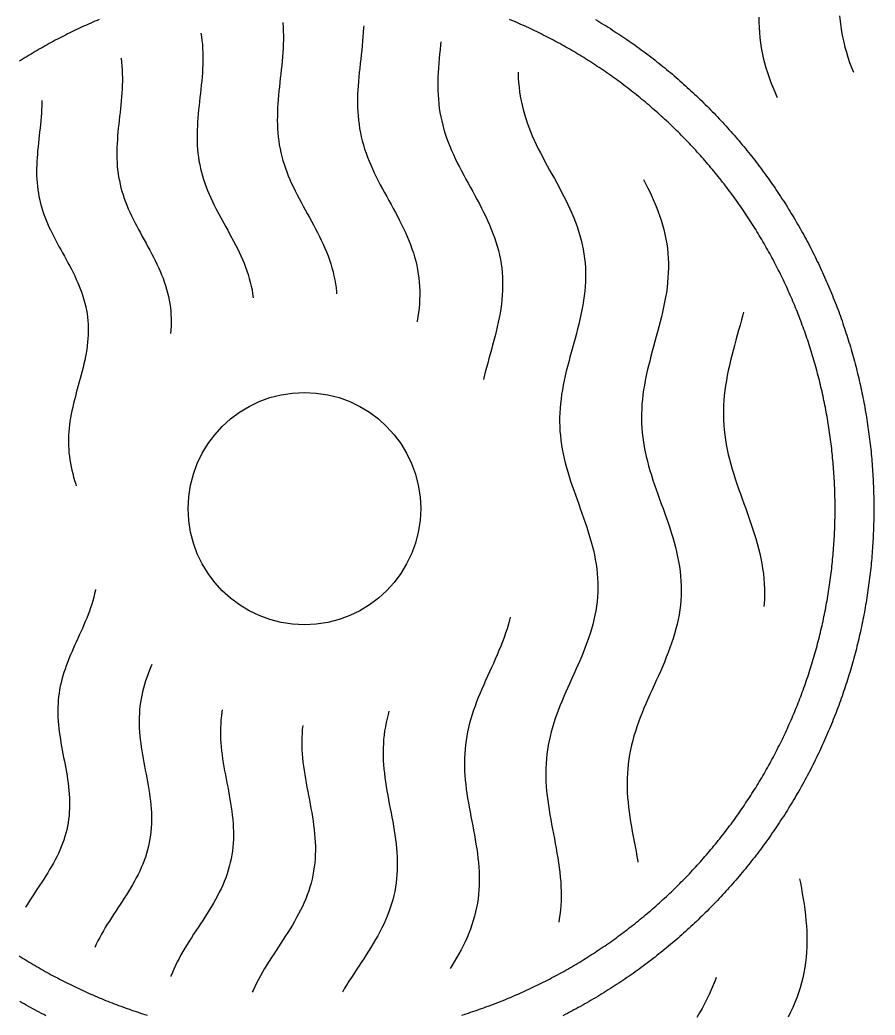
# Model space of a CAD drawing. Header units: millimetres. Extents: x -17.8 to 17.8, y -17.8 to 17.8.
# Drawn here: x 6.001 to 9.311, y -1.961 to 1.893 of the extents above; entities that cross this region are included whole.
import ezdxf

# ---------------------------------------------------------------- set-up
doc = ezdxf.new("R2010")
doc.units = ezdxf.units.MM
for name, color, linetype in [('ALTIN', 2, 'Continuous'), ('DOKU', 8, 'Continuous'), ('KESIM', 1, 'Continuous')]:
    doc.layers.add(name, color=color, linetype=linetype)

msp = doc.modelspace()

# ---------------------------------------------------------------- linework, layer by layer
at = {"layer": 'ALTIN'}
for points in [[(6.3079, 1.8941), (6.2997, 1.8906), (6.2914, 1.8871), (6.2832, 1.8835), (6.275, 1.8799), (6.2668, 1.8763), (6.2586, 1.8726), (6.2505, 1.869), (6.2423, 1.8652), (6.2342, 1.8614), (6.2261, 1.8576), (6.218, 1.8538), (6.2099, 1.8499), (6.2018, 1.846), (6.1938, 1.8421), (6.1858, 1.8381), (6.1778, 1.8341), (6.1698, 1.83), (6.1618, 1.8259), (6.1538, 1.8218), (6.1459, 1.8177), (6.138, 1.8135), (6.1301, 1.8092), (6.1222, 1.805), (6.1143, 1.8007), (6.1065, 1.7964), (6.0986, 1.792), (6.0908, 1.7876), (6.083, 1.7832), (6.0753, 1.7787), (6.0675, 1.7742), (6.0598, 1.7697), (6.0521, 1.7651), (6.0444, 1.7605), (6.0367, 1.7559), (6.0291, 1.7512), (6.0214, 1.7465), (6.0138, 1.7418), (6.0062, 1.737), (5.9987, 1.7322)], [(7.7113, -1.9615), (7.7198, -1.9588), (7.7284, -1.9561), (7.7369, -1.9534), (7.7454, -1.9506), (7.7539, -1.9477), (7.7624, -1.9449), (7.7709, -1.942), (7.7793, -1.939), (7.7878, -1.9361), (7.7962, -1.9331), (7.8047, -1.93), (7.8131, -1.9269), (7.8215, -1.9238), (7.8299, -1.9207), (7.8382, -1.9175), (7.8466, -1.9142), (7.8549, -1.911), (7.8633, -1.9077), (7.8716, -1.9043), (7.8799, -1.9009), (7.8882, -1.8975), (7.8965, -1.8941), (7.9047, -1.8906), (7.913, -1.8871), (7.9212, -1.8835), (7.9294, -1.8799), (7.9376, -1.8763), (7.9458, -1.8726), (7.9539, -1.869), (7.9621, -1.8652), (7.9702, -1.8614), (7.9783, -1.8576), (7.9864, -1.8538), (7.9945, -1.8499), (8.0026, -1.846), (8.0106, -1.8421), (8.0186, -1.8381), (8.0266, -1.8341), (8.0346, -1.83), (8.0426, -1.8259), (8.0506, -1.8218), (8.0585, -1.8177), (8.0664, -1.8135), (8.0743, -1.8092), (8.0822, -1.805), (8.0901, -1.8007), (8.0979, -1.7964), (8.1058, -1.792), (8.1136, -1.7876), (8.1214, -1.7832), (8.1291, -1.7787), (8.1369, -1.7742), (8.1446, -1.7697), (8.1523, -1.7651), (8.16, -1.7605), (8.1677, -1.7559), (8.1753, -1.7512), (8.183, -1.7465), (8.1906, -1.7418), (8.1982, -1.737), (8.2057, -1.7322), (8.2133, -1.7274), (8.2208, -1.7225), (8.2283, -1.7176), (8.2358, -1.7127), (8.2433, -1.7077), (8.2507, -1.7027), (8.2581, -1.6977), (8.2655, -1.6927), (8.2729, -1.6876), (8.2803, -1.6824), (8.2876, -1.6773), (8.2949, -1.6721), (8.3022, -1.6669), (8.3094, -1.6616), (8.3167, -1.6563), (8.3239, -1.651), (8.3311, -1.6457), (8.3383, -1.6403), (8.3454, -1.6349), (8.3525, -1.6295), (8.3596, -1.624), (8.3667, -1.6185), (8.3737, -1.6129), (8.3808, -1.6074), (8.3878, -1.6018), (8.3947, -1.5962), (8.4017, -1.5905), (8.4086, -1.5848), (8.4155, -1.5791), (8.4224, -1.5734), (8.4293, -1.5676), (8.4361, -1.5618), (8.4429, -1.5559), (8.4497, -1.5501), (8.4564, -1.5442), (8.4631, -1.5383), (8.4698, -1.5323), (8.4765, -1.5263), (8.4832, -1.5203), (8.4898, -1.5143), (8.4964, -1.5082), (8.5029, -1.5021), (8.5095, -1.496), (8.516, -1.4898), (8.5225, -1.4836), (8.5289, -1.4774), (8.5354, -1.4712), (8.5418, -1.4649), (8.5482, -1.4586), (8.5545, -1.4523), (8.5608, -1.446), (8.5671, -1.4396), (8.5734, -1.4332), (8.5796, -1.4267), (8.5858, -1.4203), (8.592, -1.4138), (8.5982, -1.4073), (8.6043, -1.4007), (8.6104, -1.3942), (8.6165, -1.3876), (8.6225, -1.381), (8.6285, -1.3743), (8.6345, -1.3676), (8.6405, -1.3609), (8.6464, -1.3542), (8.6523, -1.3475), (8.6581, -1.3407), (8.664, -1.3339), (8.6698, -1.3271), (8.6756, -1.3202), (8.6813, -1.3133), (8.687, -1.3064), (8.6927, -1.2995), (8.6984, -1.2925), (8.704, -1.2856), (8.7096, -1.2786), (8.7151, -1.2715), (8.7207, -1.2645), (8.7262, -1.2574), (8.7317, -1.2503), (8.7371, -1.2432), (8.7425, -1.2361), (8.7479, -1.2289), (8.7532, -1.2217), (8.7585, -1.2145), (8.7638, -1.2072), (8.7691, -1.2), (8.7743, -1.1927), (8.7795, -1.1854), (8.7846, -1.1781), (8.7898, -1.1707), (8.7949, -1.1633), (8.7999, -1.1559), (8.8049, -1.1485), (8.8099, -1.1411), (8.8149, -1.1336), (8.8198, -1.1261), (8.8247, -1.1186), (8.8296, -1.1111), (8.8344, -1.1035), (8.8392, -1.096), (8.844, -1.0884), (8.8487, -1.0808), (8.8534, -1.0731), (8.8581, -1.0655), (8.8627, -1.0578), (8.8673, -1.0501), (8.8719, -1.0424), (8.8764, -1.0347), (8.8809, -1.0269), (8.8854, -1.0192), (8.8898, -1.0114), (8.8942, -1.0036), (8.8986, -0.9957), (8.9029, -0.9879), (8.9072, -0.98), (8.9114, -0.9721), (8.9157, -0.9642), (8.9199, -0.9563), (8.924, -0.9484), (8.9281, -0.9404), (8.9322, -0.9324), (8.9363, -0.9244), (8.9403, -0.9164), (8.9443, -0.9084), (8.9482, -0.9004), (8.9521, -0.8923), (8.956, -0.8842), (8.9598, -0.8761), (8.9636, -0.868), (8.9674, -0.8599), (8.9712, -0.8517), (8.9748, -0.8436), (8.9785, -0.8354), (8.9821, -0.8272), (8.9857, -0.819), (8.9893, -0.8108), (8.9928, -0.8025), (8.9963, -0.7943), (8.9997, -0.786), (9.0031, -0.7777), (9.0065, -0.7694), (9.0099, -0.7611), (9.0132, -0.7527), (9.0164, -0.7444), (9.0197, -0.736), (9.0229, -0.7277), (9.026, -0.7193), (9.0291, -0.7109), (9.0322, -0.7025), (9.0353, -0.694), (9.0383, -0.6856), (9.0412, -0.6771), (9.0442, -0.6687), (9.0471, -0.6602), (9.0499, -0.6517), (9.0528, -0.6432), (9.0556, -0.6347), (9.0583, -0.6262), (9.061, -0.6176), (9.0637, -0.6091), (9.0663, -0.6005), (9.0689, -0.5919), (9.0715, -0.5833), (9.074, -0.5747), (9.0765, -0.5661), (9.079, -0.5575), (9.0814, -0.5489), (9.0838, -0.5402), (9.0861, -0.5316), (9.0884, -0.5229), (9.0907, -0.5143), (9.0929, -0.5056), (9.0951, -0.4969), (9.0972, -0.4882), (9.0993, -0.4795), (9.1014, -0.4708), (9.1034, -0.462), (9.1054, -0.4533), (9.1074, -0.4445), (9.1093, -0.4358), (9.1112, -0.427), (9.113, -0.4183), (9.1148, -0.4095), (9.1166, -0.4007), (9.1183, -0.3919), (9.12, -0.3831), (9.1217, -0.3743), (9.1233, -0.3655), (9.1249, -0.3567), (9.1264, -0.3478), (9.1279, -0.339), (9.1294, -0.3301), (9.1308, -0.3213), (9.1322, -0.3124), (9.1335, -0.3036), (9.1348, -0.2947), (9.1361, -0.2858), (9.1373, -0.277), (9.1385, -0.2681), (9.1397, -0.2592), (9.1408, -0.2503), (9.1418, -0.2414), (9.1429, -0.2325), (9.1439, -0.2236), (9.1448, -0.2147), (9.1457, -0.2058), (9.1466, -0.1969), (9.1475, -0.1879), (9.1483, -0.179), (9.149, -0.1701), (9.1497, -0.1611), (9.1504, -0.1522), (9.1511, -0.1433), (9.1517, -0.1343), (9.1522, -0.1254), (9.1528, -0.1164), (9.1533, -0.1075), (9.1537, -0.0985), (9.1541, -0.0896), (9.1545, -0.0806), (9.1548, -0.0717), (9.1551, -0.0627), (9.1554, -0.0538), (9.1556, -0.0448), (9.1558, -0.0358), (9.1559, -0.0269), (9.156, -0.0179), (9.1561, -0.009), (9.1561, 0), (9.1561, 0.009), (9.156, 0.0179), (9.1559, 0.0269), (9.1558, 0.0358), (9.1556, 0.0448), (9.1554, 0.0538), (9.1551, 0.0627), (9.1548, 0.0717), (9.1545, 0.0806), (9.1541, 0.0896), (9.1537, 0.0985), (9.1533, 0.1075), (9.1528, 0.1164), (9.1522, 0.1254), (9.1517, 0.1343), (9.1511, 0.1433), (9.1504, 0.1522), (9.1497, 0.1611), (9.149, 0.1701), (9.1483, 0.179), (9.1475, 0.1879), (9.1466, 0.1969), (9.1457, 0.2058), (9.1448, 0.2147), (9.1439, 0.2236), (9.1429, 0.2325), (9.1418, 0.2414), (9.1408, 0.2503), (9.1397, 0.2592), (9.1385, 0.2681), (9.1373, 0.277), (9.1361, 0.2858), (9.1348, 0.2947), (9.1335, 0.3036), (9.1322, 0.3124), (9.1308, 0.3213), (9.1294, 0.3301), (9.1279, 0.339), (9.1264, 0.3478), (9.1249, 0.3567), (9.1233, 0.3655), (9.1217, 0.3743), (9.12, 0.3831), (9.1183, 0.3919), (9.1166, 0.4007), (9.1148, 0.4095), (9.113, 0.4183), (9.1112, 0.427), (9.1093, 0.4358), (9.1074, 0.4445), (9.1054, 0.4533), (9.1034, 0.462), (9.1014, 0.4708), (9.0993, 0.4795), (9.0972, 0.4882), (9.0951, 0.4969), (9.0929, 0.5056), (9.0907, 0.5143), (9.0884, 0.5229), (9.0861, 0.5316), (9.0838, 0.5402), (9.0814, 0.5489), (9.079, 0.5575), (9.0765, 0.5661), (9.074, 0.5747), (9.0715, 0.5833), (9.0689, 0.5919), (9.0663, 0.6005), (9.0637, 0.6091), (9.061, 0.6176), (9.0583, 0.6262), (9.0556, 0.6347), (9.0528, 0.6432), (9.0499, 0.6517), (9.0471, 0.6602), (9.0442, 0.6687), (9.0412, 0.6771), (9.0383, 0.6856), (9.0353, 0.694), (9.0322, 0.7025), (9.0291, 0.7109), (9.026, 0.7193), (9.0229, 0.7277), (9.0197, 0.736), (9.0164, 0.7444), (9.0132, 0.7527), (9.0099, 0.7611), (9.0065, 0.7694), (9.0031, 0.7777), (8.9997, 0.786), (8.9963, 0.7943), (8.9928, 0.8025), (8.9893, 0.8108), (8.9857, 0.819), (8.9821, 0.8272), (8.9785, 0.8354), (8.9748, 0.8436), (8.9712, 0.8517), (8.9674, 0.8599), (8.9636, 0.868), (8.9598, 0.8761), (8.956, 0.8842), (8.9521, 0.8923), (8.9482, 0.9004), (8.9443, 0.9084), (8.9403, 0.9164), (8.9363, 0.9244), (8.9322, 0.9324), (8.9281, 0.9404), (8.924, 0.9484), (8.9199, 0.9563), (8.9157, 0.9642), (8.9114, 0.9721), (8.9072, 0.98), (8.9029, 0.9879), (8.8986, 0.9957), (8.8942, 1.0036), (8.8898, 1.0114), (8.8854, 1.0192), (8.8809, 1.0269), (8.8764, 1.0347), (8.8719, 1.0424), (8.8673, 1.0501), (8.8627, 1.0578), (8.8581, 1.0655), (8.8534, 1.0731), (8.8487, 1.0808), (8.844, 1.0884), (8.8392, 1.096), (8.8344, 1.1035), (8.8296, 1.1111), (8.8247, 1.1186), (8.8198, 1.1261), (8.8149, 1.1336), (8.8099, 1.1411), (8.8049, 1.1485), (8.7999, 1.1559), (8.7949, 1.1633), (8.7898, 1.1707), (8.7846, 1.1781), (8.7795, 1.1854), (8.7743, 1.1927), (8.7691, 1.2), (8.7638, 1.2072), (8.7585, 1.2145), (8.7532, 1.2217), (8.7479, 1.2289), (8.7425, 1.2361), (8.7371, 1.2432), (8.7317, 1.2503), (8.7262, 1.2574), (8.7207, 1.2645), (8.7151, 1.2715), (8.7096, 1.2786), (8.704, 1.2856), (8.6984, 1.2925), (8.6927, 1.2995), (8.687, 1.3064), (8.6813, 1.3133), (8.6756, 1.3202), (8.6698, 1.3271), (8.664, 1.3339), (8.6581, 1.3407), (8.6523, 1.3475), (8.6464, 1.3542), (8.6405, 1.3609), (8.6345, 1.3676), (8.6285, 1.3743), (8.6225, 1.381), (8.6165, 1.3876), (8.6104, 1.3942), (8.6043, 1.4007), (8.5982, 1.4073), (8.592, 1.4138), (8.5858, 1.4203), (8.5796, 1.4267), (8.5734, 1.4332), (8.5671, 1.4396), (8.5608, 1.446), (8.5545, 1.4523), (8.5482, 1.4586), (8.5418, 1.4649), (8.5354, 1.4712), (8.5289, 1.4774), (8.5225, 1.4836), (8.516, 1.4898), (8.5095, 1.496), (8.5029, 1.5021), (8.4964, 1.5082), (8.4898, 1.5143), (8.4832, 1.5203), (8.4765, 1.5263), (8.4698, 1.5323), (8.4631, 1.5383), (8.4564, 1.5442), (8.4497, 1.5501), (8.4429, 1.5559), (8.4361, 1.5618), (8.4293, 1.5676), (8.4224, 1.5734), (8.4155, 1.5791), (8.4086, 1.5848), (8.4017, 1.5905), (8.3947, 1.5962), (8.3878, 1.6018), (8.3808, 1.6074), (8.3737, 1.6129), (8.3667, 1.6185), (8.3596, 1.624), (8.3525, 1.6295), (8.3454, 1.6349), (8.3383, 1.6403), (8.3311, 1.6457), (8.3239, 1.651), (8.3167, 1.6563), (8.3094, 1.6616), (8.3022, 1.6669), (8.2949, 1.6721), (8.2876, 1.6773), (8.2803, 1.6824), (8.2729, 1.6876), (8.2655, 1.6927), (8.2581, 1.6977), (8.2507, 1.7027), (8.2433, 1.7077), (8.2358, 1.7127), (8.2283, 1.7176), (8.2208, 1.7225), (8.2133, 1.7274), (8.2057, 1.7322), (8.1982, 1.737), (8.1906, 1.7418), (8.183, 1.7465), (8.1753, 1.7512), (8.1677, 1.7559), (8.16, 1.7605), (8.1523, 1.7651), (8.1446, 1.7697), (8.1369, 1.7742), (8.1291, 1.7787), (8.1214, 1.7832), (8.1136, 1.7876), (8.1058, 1.792), (8.0979, 1.7964), (8.0901, 1.8007), (8.0822, 1.805), (8.0743, 1.8092), (8.0664, 1.8135), (8.0585, 1.8177), (8.0506, 1.8218), (8.0426, 1.8259), (8.0346, 1.83), (8.0266, 1.8341), (8.0186, 1.8381), (8.0106, 1.8421), (8.0026, 1.846), (7.9945, 1.8499), (7.9864, 1.8538), (7.9783, 1.8576), (7.9702, 1.8614), (7.9621, 1.8652), (7.9539, 1.869), (7.9458, 1.8726), (7.9376, 1.8763), (7.9294, 1.8799), (7.9212, 1.8835), (7.913, 1.8871), (7.9047, 1.8906), (7.8965, 1.8941)], [(8.229, 1.894), (8.2373, 1.8891), (8.2455, 1.8841), (8.2537, 1.8791), (8.2619, 1.8741), (8.2701, 1.869), (8.2782, 1.8639), (8.2863, 1.8587), (8.2944, 1.8535), (8.3025, 1.8483), (8.3106, 1.8431), (8.3186, 1.8378), (8.3266, 1.8325), (8.3346, 1.8271), (8.3426, 1.8217), (8.3505, 1.8163), (8.3584, 1.8108), (8.3663, 1.8053), (8.3742, 1.7998), (8.382, 1.7942), (8.3898, 1.7886), (8.3976, 1.783), (8.4054, 1.7773), (8.4131, 1.7716), (8.4208, 1.7659), (8.4285, 1.7601), (8.4362, 1.7543), (8.4438, 1.7485), (8.4515, 1.7426), (8.459, 1.7367), (8.4666, 1.7307), (8.4741, 1.7248), (8.4817, 1.7188), (8.4891, 1.7127), (8.4966, 1.7067), (8.504, 1.7006), (8.5114, 1.6944), (8.5188, 1.6883), (8.5262, 1.6821), (8.5335, 1.6758), (8.5408, 1.6696), (8.5481, 1.6633), (8.5553, 1.657), (8.5625, 1.6506), (8.5697, 1.6442), (8.5769, 1.6378), (8.584, 1.6314), (8.5911, 1.6249), (8.5982, 1.6184), (8.6052, 1.6118), (8.6123, 1.6052), (8.6193, 1.5986), (8.6262, 1.592), (8.6331, 1.5853), (8.64, 1.5786), (8.6469, 1.5719), (8.6538, 1.5652), (8.6606, 1.5584), (8.6674, 1.5516), (8.6741, 1.5447), (8.6808, 1.5378), (8.6875, 1.5309), (8.6942, 1.524), (8.7008, 1.5171), (8.7074, 1.5101), (8.714, 1.503), (8.7206, 1.496), (8.7271, 1.4889), (8.7336, 1.4818), (8.74, 1.4747), (8.7464, 1.4675), (8.7528, 1.4603), (8.7592, 1.4531), (8.7655, 1.4459), (8.7718, 1.4386), (8.778, 1.4313), (8.7843, 1.424), (8.7905, 1.4166), (8.7966, 1.4092), (8.8028, 1.4018), (8.8089, 1.3944), (8.8149, 1.3869), (8.821, 1.3795), (8.827, 1.3719), (8.8329, 1.3644), (8.8389, 1.3568), (8.8448, 1.3493), (8.8507, 1.3416), (8.8565, 1.334), (8.8623, 1.3263), (8.8681, 1.3186), (8.8738, 1.3109), (8.8795, 1.3032), (8.8852, 1.2954), (8.8908, 1.2876), (8.8964, 1.2798), (8.902, 1.272), (8.9075, 1.2641), (8.913, 1.2562), (8.9185, 1.2483), (8.9239, 1.2404), (8.9293, 1.2324), (8.9347, 1.2244), (8.94, 1.2164), (8.9453, 1.2084), (8.9505, 1.2003), (8.9557, 1.1922), (8.9609, 1.1841), (8.9661, 1.176), (8.9712, 1.1679), (8.9763, 1.1597), (8.9813, 1.1515), (8.9863, 1.1433), (8.9913, 1.1351), (8.9962, 1.1268), (9.0011, 1.1186), (9.006, 1.1103), (9.0108, 1.1019), (9.0156, 1.0936), (9.0204, 1.0852), (9.0251, 1.0769), (9.0298, 1.0685), (9.0344, 1.06), (9.039, 1.0516), (9.0436, 1.0431), (9.0481, 1.0347), (9.0526, 1.0262), (9.0571, 1.0176), (9.0615, 1.0091), (9.0659, 1.0005), (9.0702, 0.992), (9.0745, 0.9834), (9.0788, 0.9748), (9.083, 0.9661), (9.0872, 0.9575), (9.0914, 0.9488), (9.0955, 0.9401), (9.0996, 0.9314), (9.1036, 0.9227), (9.1076, 0.9139), (9.1116, 0.9052), (9.1155, 0.8964), (9.1194, 0.8876), (9.1233, 0.8788), (9.1271, 0.87), (9.1309, 0.8611), (9.1346, 0.8523), (9.1383, 0.8434), (9.142, 0.8345), (9.1456, 0.8256), (9.1492, 0.8167), (9.1527, 0.8077), (9.1562, 0.7988), (9.1597, 0.7898), (9.1631, 0.7808), (9.1665, 0.7718), (9.1699, 0.7628), (9.1732, 0.7538), (9.1764, 0.7447), (9.1797, 0.7357), (9.1829, 0.7266), (9.186, 0.7175), (9.1891, 0.7084), (9.1922, 0.6993), (9.1952, 0.6902), (9.1982, 0.681), (9.2012, 0.6719), (9.2041, 0.6627), (9.2069, 0.6535), (9.2098, 0.6444), (9.2126, 0.6351), (9.2153, 0.6259), (9.218, 0.6167), (9.2207, 0.6075), (9.2233, 0.5982), (9.2259, 0.589), (9.2285, 0.5797), (9.231, 0.5704), (9.2335, 0.5611), (9.2359, 0.5518), (9.2383, 0.5425), (9.2406, 0.5332), (9.2429, 0.5238), (9.2452, 0.5145), (9.2474, 0.5051), (9.2496, 0.4958), (9.2517, 0.4864), (9.2538, 0.477), (9.2559, 0.4676), (9.2579, 0.4582), (9.2599, 0.4488), (9.2618, 0.4394), (9.2637, 0.43), (9.2656, 0.4205), (9.2674, 0.4111), (9.2692, 0.4016), (9.2709, 0.3922), (9.2726, 0.3827), (9.2742, 0.3732), (9.2759, 0.3637), (9.2774, 0.3543), (9.2789, 0.3448), (9.2804, 0.3353), (9.2819, 0.3258), (9.2833, 0.3162), (9.2846, 0.3067), (9.2859, 0.2972), (9.2872, 0.2877), (9.2885, 0.2781), (9.2897, 0.2686), (9.2908, 0.259), (9.2919, 0.2495), (9.293, 0.2399), (9.294, 0.2304), (9.295, 0.2208), (9.2959, 0.2112), (9.2968, 0.2017), (9.2977, 0.1921), (9.2985, 0.1825), (9.2993, 0.1729), (9.3, 0.1633), (9.3007, 0.1537), (9.3014, 0.1441), (9.302, 0.1345), (9.3025, 0.1249), (9.3031, 0.1153), (9.3035, 0.1057), (9.304, 0.0961), (9.3044, 0.0865), (9.3047, 0.0769), (9.3051, 0.0673), (9.3053, 0.0577), (9.3056, 0.0481), (9.3057, 0.0385), (9.3059, 0.0288), (9.306, 0.0192), (9.3061, 0.0096), (9.3061, 0), (9.3061, -0.0096), (9.306, -0.0192), (9.3059, -0.0288), (9.3057, -0.0385), (9.3056, -0.0481), (9.3053, -0.0577), (9.3051, -0.0673), (9.3047, -0.0769), (9.3044, -0.0865), (9.304, -0.0961), (9.3035, -0.1057), (9.3031, -0.1153), (9.3025, -0.1249), (9.302, -0.1345), (9.3014, -0.1441), (9.3007, -0.1537), (9.3, -0.1633), (9.2993, -0.1729), (9.2985, -0.1825), (9.2977, -0.1921), (9.2968, -0.2017), (9.2959, -0.2112), (9.295, -0.2208), (9.294, -0.2304), (9.293, -0.2399), (9.2919, -0.2495), (9.2908, -0.259), (9.2897, -0.2686), (9.2885, -0.2781), (9.2872, -0.2877), (9.2859, -0.2972), (9.2846, -0.3067), (9.2833, -0.3162), (9.2819, -0.3258), (9.2804, -0.3353), (9.2789, -0.3448), (9.2774, -0.3543), (9.2759, -0.3637), (9.2742, -0.3732), (9.2726, -0.3827), (9.2709, -0.3922), (9.2692, -0.4016), (9.2674, -0.4111), (9.2656, -0.4205), (9.2637, -0.43), (9.2618, -0.4394), (9.2599, -0.4488), (9.2579, -0.4582), (9.2559, -0.4676), (9.2538, -0.477), (9.2517, -0.4864), (9.2496, -0.4958), (9.2474, -0.5051), (9.2452, -0.5145), (9.2429, -0.5238), (9.2406, -0.5332), (9.2383, -0.5425), (9.2359, -0.5518), (9.2335, -0.5611), (9.231, -0.5704), (9.2285, -0.5797), (9.2259, -0.589), (9.2233, -0.5982), (9.2207, -0.6075), (9.218, -0.6167), (9.2153, -0.6259), (9.2126, -0.6351), (9.2098, -0.6444), (9.2069, -0.6535), (9.2041, -0.6627), (9.2012, -0.6719), (9.1982, -0.681), (9.1952, -0.6902), (9.1922, -0.6993), (9.1891, -0.7084), (9.186, -0.7175), (9.1829, -0.7266), (9.1797, -0.7357), (9.1764, -0.7447), (9.1732, -0.7538), (9.1699, -0.7628), (9.1665, -0.7718), (9.1631, -0.7808), (9.1597, -0.7898), (9.1562, -0.7988), (9.1527, -0.8077), (9.1492, -0.8167), (9.1456, -0.8256), (9.142, -0.8345), (9.1383, -0.8434), (9.1346, -0.8523), (9.1309, -0.8611), (9.1271, -0.87), (9.1233, -0.8788), (9.1194, -0.8876), (9.1155, -0.8964), (9.1116, -0.9052), (9.1076, -0.9139), (9.1036, -0.9227), (9.0996, -0.9314), (9.0955, -0.9401), (9.0914, -0.9488), (9.0872, -0.9575), (9.083, -0.9661), (9.0788, -0.9748), (9.0745, -0.9834), (9.0702, -0.992), (9.0659, -1.0005), (9.0615, -1.0091), (9.0571, -1.0176), (9.0526, -1.0262), (9.0481, -1.0347), (9.0436, -1.0431), (9.039, -1.0516), (9.0344, -1.06), (9.0298, -1.0685), (9.0251, -1.0769), (9.0204, -1.0852), (9.0156, -1.0936), (9.0108, -1.1019), (9.006, -1.1103), (9.0011, -1.1186), (8.9962, -1.1268), (8.9913, -1.1351), (8.9863, -1.1433), (8.9813, -1.1515), (8.9763, -1.1597), (8.9712, -1.1679), (8.9661, -1.176), (8.9609, -1.1841), (8.9557, -1.1922), (8.9505, -1.2003), (8.9453, -1.2084), (8.94, -1.2164), (8.9347, -1.2244), (8.9293, -1.2324), (8.9239, -1.2404), (8.9185, -1.2483), (8.913, -1.2562), (8.9075, -1.2641), (8.902, -1.272), (8.8964, -1.2798), (8.8908, -1.2876), (8.8852, -1.2954), (8.8795, -1.3032), (8.8738, -1.3109), (8.8681, -1.3186), (8.8623, -1.3263), (8.8565, -1.334), (8.8507, -1.3416), (8.8448, -1.3493), (8.8389, -1.3568), (8.8329, -1.3644), (8.827, -1.3719), (8.821, -1.3795), (8.8149, -1.3869), (8.8089, -1.3944), (8.8028, -1.4018), (8.7966, -1.4092), (8.7905, -1.4166), (8.7843, -1.424), (8.778, -1.4313), (8.7718, -1.4386), (8.7655, -1.4459), (8.7592, -1.4531), (8.7528, -1.4603), (8.7464, -1.4675), (8.74, -1.4747), (8.7336, -1.4818), (8.7271, -1.4889), (8.7206, -1.496), (8.714, -1.503), (8.7074, -1.5101), (8.7008, -1.5171), (8.6942, -1.524), (8.6875, -1.5309), (8.6808, -1.5378), (8.6741, -1.5447), (8.6674, -1.5516), (8.6606, -1.5584), (8.6538, -1.5652), (8.6469, -1.5719), (8.64, -1.5786), (8.6331, -1.5853), (8.6262, -1.592), (8.6193, -1.5986), (8.6123, -1.6052), (8.6052, -1.6118), (8.5982, -1.6184), (8.5911, -1.6249), (8.584, -1.6314), (8.5769, -1.6378), (8.5697, -1.6442), (8.5625, -1.6506), (8.5553, -1.657), (8.5481, -1.6633), (8.5408, -1.6696), (8.5335, -1.6758), (8.5262, -1.6821), (8.5188, -1.6883), (8.5114, -1.6944), (8.504, -1.7006), (8.4966, -1.7067), (8.4891, -1.7127), (8.4817, -1.7188), (8.4741, -1.7248), (8.4666, -1.7307), (8.459, -1.7367), (8.4515, -1.7426), (8.4438, -1.7485), (8.4362, -1.7543), (8.4285, -1.7601), (8.4208, -1.7659), (8.4131, -1.7716), (8.4054, -1.7773), (8.3976, -1.783), (8.3898, -1.7886), (8.382, -1.7942), (8.3742, -1.7998), (8.3663, -1.8053), (8.3584, -1.8108), (8.3505, -1.8163), (8.3426, -1.8217), (8.3346, -1.8271), (8.3266, -1.8325), (8.3186, -1.8378), (8.3106, -1.8431), (8.3025, -1.8483), (8.2944, -1.8535), (8.2863, -1.8587), (8.2782, -1.8639), (8.2701, -1.869), (8.2619, -1.8741), (8.2537, -1.8791), (8.2455, -1.8841), (8.2373, -1.8891), (8.229, -1.894), (8.2208, -1.8989), (8.2125, -1.9038), (8.2041, -1.9086), (8.1958, -1.9134), (8.1874, -1.9182), (8.1791, -1.9229), (8.1707, -1.9276), (8.1622, -1.9322), (8.1538, -1.9368), (8.1453, -1.9414), (8.1369, -1.9459), (8.1284, -1.9504), (8.1198, -1.9549), (8.1113, -1.9593), (8.1027, -1.9637)], [(5.9987, -1.7322), (6.0062, -1.737), (6.0138, -1.7418), (6.0214, -1.7465), (6.0291, -1.7512), (6.0367, -1.7559), (6.0444, -1.7605), (6.0521, -1.7651), (6.0598, -1.7697), (6.0675, -1.7742), (6.0753, -1.7787), (6.083, -1.7832), (6.0908, -1.7876), (6.0986, -1.792), (6.1065, -1.7964), (6.1143, -1.8007), (6.1222, -1.805), (6.1301, -1.8092), (6.138, -1.8135), (6.1459, -1.8177), (6.1538, -1.8218), (6.1618, -1.8259), (6.1698, -1.83), (6.1778, -1.8341), (6.1858, -1.8381), (6.1938, -1.8421), (6.2018, -1.846), (6.2099, -1.8499), (6.218, -1.8538), (6.2261, -1.8576), (6.2342, -1.8614), (6.2423, -1.8652), (6.2505, -1.869), (6.2586, -1.8726), (6.2668, -1.8763), (6.275, -1.8799), (6.2832, -1.8835), (6.2914, -1.8871), (6.2997, -1.8906), (6.3079, -1.8941), (6.3162, -1.8975), (6.3245, -1.9009), (6.3328, -1.9043), (6.3411, -1.9077), (6.3495, -1.911), (6.3578, -1.9142), (6.3662, -1.9175), (6.3745, -1.9207), (6.3829, -1.9238), (6.3913, -1.9269), (6.3997, -1.93), (6.4082, -1.9331), (6.4166, -1.9361), (6.4251, -1.939), (6.4335, -1.942), (6.442, -1.9449), (6.4505, -1.9477), (6.459, -1.9506), (6.4675, -1.9534), (6.476, -1.9561), (6.4846, -1.9588), (6.4931, -1.9615)], [(6.1017, -1.9637), (6.0931, -1.9593), (6.0846, -1.9549), (6.076, -1.9504), (6.0675, -1.9459), (6.0591, -1.9414), (6.0506, -1.9368), (6.0422, -1.9322), (6.0337, -1.9276), (6.0253, -1.9229), (6.017, -1.9182), (6.0086, -1.9134), (6.0003, -1.9086)]]:
    msp.add_lwpolyline(points, dxfattribs=at)
at = {"layer": 'DOKU'}
for points in [[(8.8605, 1.9036), (8.8609, 1.8834), (8.8617, 1.8634), (8.8631, 1.8435), (8.865, 1.8238), (8.8674, 1.8041), (8.8704, 1.7846), (8.874, 1.7651), (8.8781, 1.7458), (8.8828, 1.7266), (8.8881, 1.7076), (8.8939, 1.6886), (8.9003, 1.6697), (8.9071, 1.6508), (8.9145, 1.6321), (8.9224, 1.6134), (8.9306, 1.5948), (8.9319, 1.5921)], [(9.1737, 1.9081), (9.1757, 1.8877), (9.1782, 1.8673), (9.1813, 1.8471), (9.185, 1.827), (9.1893, 1.807), (9.1942, 1.7872), (9.1996, 1.7674), (9.2056, 1.7477), (9.2122, 1.7282), (9.2193, 1.7087), (9.2267, 1.69)], [(7.0185, 1.882), (7.0186, 1.8806), (7.0198, 1.8645), (7.0205, 1.8483), (7.0208, 1.832), (7.0207, 1.8157), (7.0203, 1.7992), (7.0196, 1.7828), (7.0186, 1.7662), (7.0174, 1.7496), (7.0159, 1.733), (7.0143, 1.7164), (7.0126, 1.6998), (7.0108, 1.6831), (7.0089, 1.6665), (7.0071, 1.65), (7.0053, 1.6334), (7.0036, 1.6169), (7.002, 1.6005), (7.0006, 1.5841), (6.9994, 1.5677), (6.9984, 1.5515), (6.9977, 1.5353), (6.9973, 1.5193), (6.9972, 1.5033), (6.9975, 1.4874), (6.9981, 1.4716), (6.9992, 1.4558), (7.0007, 1.4402), (7.0026, 1.4247), (7.005, 1.4093), (7.0078, 1.3939), (7.0111, 1.3787), (7.0148, 1.3635), (7.019, 1.3485), (7.0236, 1.3335), (7.0286, 1.3185), (7.034, 1.3037), (7.0398, 1.2889), (7.046, 1.2741), (7.0525, 1.2594), (7.0594, 1.2448), (7.0665, 1.2301), (7.0739, 1.2155), (7.0815, 1.2009), (7.0892, 1.1863), (7.0971, 1.1717), (7.1051, 1.1571), (7.1132, 1.1425), (7.1212, 1.1279), (7.1293, 1.1132), (7.1372, 1.0985), (7.1451, 1.0838), (7.1528, 1.069), (7.1602, 1.0541), (7.1675, 1.0392), (7.1745, 1.0243), (7.1811, 1.0092), (7.1875, 0.9941), (7.1934, 0.979), (7.1989, 0.9637), (7.204, 0.9484), (7.2087, 0.933), (7.2128, 0.9176), (7.2165, 0.9021), (7.2197, 0.8865), (7.2223, 0.8708), (7.2245, 0.8551), (7.2261, 0.8393), (7.2265, 0.8323)], [(7.3315, 1.8699), (7.3312, 1.8619), (7.3301, 1.8446), (7.3288, 1.8273), (7.3273, 1.8099), (7.3256, 1.7926), (7.3238, 1.7752), (7.3219, 1.7578), (7.32, 1.7405), (7.3181, 1.7232), (7.3162, 1.7059), (7.3144, 1.6887), (7.3128, 1.6715), (7.3113, 1.6544), (7.31, 1.6373), (7.309, 1.6204), (7.3082, 1.6035), (7.3078, 1.5867), (7.3077, 1.57), (7.308, 1.5534), (7.3087, 1.5369), (7.3099, 1.5205), (7.3114, 1.5041), (7.3134, 1.4879), (7.3159, 1.4718), (7.3188, 1.4558), (7.3223, 1.4399), (7.3261, 1.4241), (7.3305, 1.4083), (7.3353, 1.3926), (7.3405, 1.3771), (7.3462, 1.3615), (7.3523, 1.3461), (7.3587, 1.3307), (7.3656, 1.3153), (7.3727, 1.3), (7.3801, 1.2847), (7.3878, 1.2695), (7.3958, 1.2542), (7.4039, 1.239), (7.4121, 1.2237), (7.4205, 1.2085), (7.4289, 1.1932), (7.4373, 1.178), (7.4457, 1.1626), (7.454, 1.1473), (7.4622, 1.1319), (7.4702, 1.1164), (7.478, 1.1009), (7.4856, 1.0854), (7.4929, 1.0697), (7.4999, 1.054), (7.5065, 1.0383), (7.5127, 1.0224), (7.5184, 1.0065), (7.5238, 0.9905), (7.5286, 0.9745), (7.533, 0.9583), (7.5368, 0.9421), (7.5401, 0.9258), (7.5429, 0.9094), (7.5451, 0.893), (7.5468, 0.8765), (7.5479, 0.86), (7.5485, 0.8434), (7.5485, 0.8267), (7.5481, 0.81), (7.5471, 0.7932), (7.5457, 0.7764), (7.5438, 0.7596), (7.5414, 0.7428), (7.5387, 0.7259), (7.5382, 0.7233)], [(6.7015, 1.8408), (6.7036, 1.8276), (6.7056, 1.8124), (6.7071, 1.7972), (6.7082, 1.7818), (6.7089, 1.7663), (6.7092, 1.7507), (6.7091, 1.7351), (6.7087, 1.7194), (6.7081, 1.7036), (6.7071, 1.6878), (6.7059, 1.672), (6.7045, 1.6561), (6.703, 1.6402), (6.7014, 1.6243), (6.6996, 1.6084), (6.6979, 1.5926), (6.6961, 1.5767), (6.6944, 1.5609), (6.6927, 1.5451), (6.6912, 1.5294), (6.6899, 1.5138), (6.6887, 1.4982), (6.6878, 1.4826), (6.6871, 1.4672), (6.6867, 1.4518), (6.6866, 1.4365), (6.6869, 1.4213), (6.6875, 1.4062), (6.6886, 1.3912), (6.69, 1.3763), (6.6918, 1.3615), (6.6941, 1.3467), (6.6968, 1.3321), (6.6999, 1.3175), (6.7035, 1.303), (6.7074, 1.2886), (6.7118, 1.2743), (6.7166, 1.26), (6.7218, 1.2458), (6.7274, 1.2317), (6.7333, 1.2176), (6.7395, 1.2035), (6.7461, 1.1895), (6.7529, 1.1755), (6.7599, 1.1616), (6.7672, 1.1476), (6.7746, 1.1337), (6.7821, 1.1197), (6.7898, 1.1058), (6.7975, 1.0918), (6.8052, 1.0778), (6.8128, 1.0638), (6.8205, 1.0498), (6.8279, 1.0357), (6.8353, 1.0215), (6.8425, 1.0074), (6.8494, 0.9931), (6.856, 0.9788), (6.8624, 0.9645), (6.8685, 0.95), (6.8741, 0.9355), (6.8794, 0.921), (6.8843, 0.9063), (6.8887, 0.8916), (6.8927, 0.8769), (6.8962, 0.862), (6.8993, 0.8471), (6.9018, 0.8322), (6.9038, 0.8171), (6.9039, 0.8162)], [(7.6304, 1.8083), (7.6291, 1.7964), (7.6271, 1.7784), (7.6253, 1.7604), (7.6235, 1.7425), (7.622, 1.7247), (7.6207, 1.7069), (7.6196, 1.6892), (7.6188, 1.6716), (7.6184, 1.6541), (7.6183, 1.6367), (7.6186, 1.6194), (7.6193, 1.6022), (7.6205, 1.5851), (7.6221, 1.5681), (7.6242, 1.5512), (7.6268, 1.5344), (7.6299, 1.5177), (7.6334, 1.5011), (7.6375, 1.4846), (7.642, 1.4682), (7.647, 1.4518), (7.6525, 1.4356), (7.6584, 1.4194), (7.6647, 1.4033), (7.6715, 1.3872), (7.6786, 1.3712), (7.686, 1.3553), (7.6938, 1.3393), (7.7018, 1.3234), (7.7101, 1.3075), (7.7185, 1.2916), (7.7271, 1.2758), (7.7358, 1.2599), (7.7446, 1.2439), (7.7534, 1.228), (7.7621, 1.212), (7.7708, 1.196), (7.7793, 1.18), (7.7877, 1.1639), (7.7958, 1.1477), (7.8037, 1.1315), (7.8113, 1.1152), (7.8186, 1.0988), (7.8255, 1.0824), (7.8319, 1.0659), (7.8379, 1.0493), (7.8435, 1.0326), (7.8486, 1.0159), (7.8531, 0.999), (7.8571, 0.9821), (7.8605, 0.9652), (7.8634, 0.9481), (7.8657, 0.931), (7.8675, 0.9138), (7.8687, 0.8965), (7.8693, 0.8792), (7.8693, 0.8618), (7.8689, 0.8444), (7.8678, 0.8269), (7.8663, 0.8094), (7.8644, 0.7919), (7.8619, 0.7743), (7.8591, 0.7567), (7.8558, 0.7391), (7.8522, 0.7215), (7.8484, 0.7039), (7.8442, 0.6863), (7.8398, 0.6687), (7.8353, 0.6511), (7.8306, 0.6335), (7.8258, 0.6159), (7.821, 0.5984), (7.8162, 0.5808), (7.8114, 0.5634), (7.8068, 0.5459), (7.8023, 0.5285), (7.7979, 0.5111), (7.7954, 0.5004)], [(6.3919, 1.7448), (6.3923, 1.7427), (6.3941, 1.7283), (6.3956, 1.7137), (6.3966, 1.699), (6.3973, 1.6843), (6.3976, 1.6694), (6.3975, 1.6545), (6.3972, 1.6395), (6.3965, 1.6245), (6.3956, 1.6094), (6.3945, 1.5943), (6.3932, 1.5792), (6.3917, 1.564), (6.3901, 1.5489), (6.3885, 1.5337), (6.3868, 1.5186), (6.3851, 1.5035), (6.3835, 1.4884), (6.3819, 1.4734), (6.3805, 1.4584), (6.3792, 1.4435), (6.3781, 1.4286), (6.3772, 1.4138), (6.3765, 1.3991), (6.3761, 1.3844), (6.3761, 1.3698), (6.3763, 1.3553), (6.377, 1.3409), (6.3779, 1.3266), (6.3793, 1.3124), (6.381, 1.2982), (6.3832, 1.2842), (6.3858, 1.2702), (6.3887, 1.2563), (6.3921, 1.2425), (6.3959, 1.2288), (6.4001, 1.2151), (6.4047, 1.2015), (6.4096, 1.188), (6.4149, 1.1745), (6.4206, 1.161), (6.4265, 1.1476), (6.4328, 1.1343), (6.4392, 1.1209), (6.446, 1.1076), (6.4529, 1.0943), (6.46, 1.081), (6.4671, 1.0677), (6.4744, 1.0544), (6.4818, 1.0411), (6.4891, 1.0278), (6.4964, 1.0144), (6.5037, 1.001), (6.5108, 0.9876), (6.5178, 0.9741), (6.5247, 0.9606), (6.5313, 0.947), (6.5376, 0.9334), (6.5437, 0.9197), (6.5495, 0.9059), (6.5549, 0.8921), (6.5599, 0.8782), (6.5646, 0.8642), (6.5688, 0.8502), (6.5726, 0.8361), (6.5759, 0.822), (6.5788, 0.8078), (6.5812, 0.7935), (6.5832, 0.7792), (6.5846, 0.7648), (6.5856, 0.7503), (6.5861, 0.7358), (6.5862, 0.7213), (6.5858, 0.7067), (6.5849, 0.6921), (6.5837, 0.6776)], [(7.9291, 1.69), (7.9292, 1.6854), (7.9299, 1.6675), (7.9312, 1.6497), (7.9328, 1.632), (7.935, 1.6144), (7.9377, 1.5969), (7.9409, 1.5795), (7.9446, 1.5623), (7.9488, 1.5451), (7.9535, 1.528), (7.9587, 1.511), (7.9644, 1.4941), (7.9706, 1.4773), (7.9772, 1.4605), (7.9842, 1.4438), (7.9916, 1.4271), (7.9993, 1.4105), (8.0074, 1.3939), (8.0158, 1.3774), (8.0244, 1.3608), (8.0331, 1.3443), (8.0421, 1.3278), (8.0512, 1.3112), (8.0603, 1.2947), (8.0694, 1.2781), (8.0785, 1.2615), (8.0875, 1.2448), (8.0964, 1.2281), (8.1051, 1.2113), (8.1136, 1.1945), (8.1218, 1.1776), (8.1297, 1.1607), (8.1373, 1.1436), (8.1445, 1.1265), (8.1512, 1.1093), (8.1575, 1.0921), (8.1632, 1.0747), (8.1685, 1.0573), (8.1732, 1.0398), (8.1774, 1.0222), (8.181, 1.0045), (8.184, 0.9867), (8.1864, 0.9689), (8.1882, 0.951), (8.1894, 0.9331), (8.1901, 0.915), (8.1901, 0.897), (8.1896, 0.8788), (8.1886, 0.8607), (8.187, 0.8424), (8.1849, 0.8242), (8.1824, 0.8059), (8.1794, 0.7876), (8.1761, 0.7693), (8.1723, 0.7509), (8.1683, 0.7326), (8.164, 0.7143), (8.1594, 0.6959), (8.1547, 0.6776), (8.1498, 0.6593), (8.1448, 0.641), (8.1398, 0.6228), (8.1348, 0.6045), (8.1299, 0.5863), (8.125, 0.5682), (8.1203, 0.55), (8.1158, 0.5319), (8.1116, 0.5139), (8.1076, 0.4959), (8.1039, 0.4779), (8.1006, 0.46), (8.0977, 0.4421), (8.0952, 0.4243), (8.0932, 0.4064), (8.0916, 0.3887), (8.0905, 0.3709), (8.0899, 0.3532), (8.0898, 0.3355), (8.0902, 0.3179), (8.0912, 0.3002), (8.0927, 0.2826), (8.0946, 0.265), (8.0971, 0.2474), (8.1001, 0.2298), (8.1035, 0.2122), (8.1074, 0.1946), (8.1117, 0.177), (8.1164, 0.1594), (8.1215, 0.1418), (8.1269, 0.1241), (8.1325, 0.1065), (8.1384, 0.0888), (8.1445, 0.0711), (8.1508, 0.0533), (8.1572, 0.0356), (8.1636, 0.0178), (8.17, 0), (8.1764, -0.0178), (8.1827, -0.0357), (8.1889, -0.0536), (8.1948, -0.0715), (8.2006, -0.0895), (8.2061, -0.1074), (8.2112, -0.1254), (8.216, -0.1434), (8.2204, -0.1614), (8.2244, -0.1795), (8.2279, -0.1975), (8.2309, -0.2155), (8.2333, -0.2336), (8.2353, -0.2516), (8.2366, -0.2696), (8.2374, -0.2877), (8.2376, -0.3057), (8.2372, -0.3236), (8.2362, -0.3416), (8.2346, -0.3595), (8.2324, -0.3774), (8.2296, -0.3953), (8.2263, -0.4131), (8.2224, -0.4309), (8.218, -0.4487), (8.2131, -0.4664), (8.2077, -0.484), (8.2019, -0.5017), (8.1957, -0.5192), (8.1892, -0.5367), (8.1823, -0.5542), (8.1752, -0.5717), (8.1678, -0.5891), (8.1603, -0.6064), (8.1526, -0.6237), (8.1448, -0.641), (8.137, -0.6583), (8.1292, -0.6755), (8.1215, -0.6927), (8.1139, -0.7099), (8.1064, -0.727), (8.0991, -0.7442), (8.0921, -0.7614), (8.0853, -0.7785), (8.0789, -0.7957), (8.0728, -0.8129), (8.0672, -0.8301), (8.0619, -0.8473), (8.0571, -0.8646), (8.0528, -0.8819), (8.0489, -0.8993), (8.0455, -0.9167), (8.0427, -0.9341), (8.0403, -0.9516), (8.0385, -0.9692), (8.0372, -0.9868), (8.0364, -1.0046), (8.0361, -1.0223), (8.0363, -1.0402), (8.037, -1.0581), (8.0381, -1.0761), (8.0396, -1.0941), (8.0414, -1.1123), (8.0437, -1.1305), (8.0462, -1.1487), (8.0491, -1.1671), (8.0521, -1.1854), (8.0554, -1.2039), (8.0588, -1.2224), (8.0623, -1.2409), (8.0659, -1.2595), (8.0694, -1.2781), (8.0729, -1.2967), (8.0764, -1.3153), (8.0797, -1.334), (8.0828, -1.3526), (8.0856, -1.3712), (8.0882, -1.3898), (8.0905, -1.4084), (8.0924, -1.4269), (8.0939, -1.4454), (8.095, -1.4638), (8.0957, -1.4822), (8.0958, -1.5005), (8.0954, -1.5187), (8.0945, -1.5368), (8.093, -1.5548), (8.091, -1.5727), (8.0883, -1.5905), (8.0863, -1.6018)], [(6.0859, 1.5799), (6.0859, 1.5739), (6.0856, 1.5597), (6.085, 1.5454), (6.0841, 1.531), (6.083, 1.5167), (6.0818, 1.5023), (6.0804, 1.4879), (6.0789, 1.4734), (6.0773, 1.459), (6.0757, 1.4446), (6.0741, 1.4303), (6.0726, 1.4159), (6.0711, 1.4016), (6.0697, 1.3874), (6.0685, 1.3732), (6.0674, 1.359), (6.0666, 1.3449), (6.0659, 1.3309), (6.0656, 1.317), (6.0655, 1.3031), (6.0658, 1.2893), (6.0664, 1.2756), (6.0673, 1.262), (6.0686, 1.2485), (6.0702, 1.235), (6.0723, 1.2216), (6.0747, 1.2083), (6.0776, 1.1951), (6.0808, 1.182), (6.0844, 1.1689), (6.0884, 1.1559), (6.0927, 1.143), (6.0974, 1.1301), (6.1025, 1.1173), (6.1079, 1.1045), (6.1135, 1.0917), (6.1194, 1.079), (6.1256, 1.0663), (6.132, 1.0537), (6.1386, 1.041), (6.1453, 1.0284), (6.1522, 1.0157), (6.1591, 1.0031), (6.1661, 0.9904), (6.1731, 0.9777), (6.18, 0.965), (6.1869, 0.9523), (6.1937, 0.9395), (6.2004, 0.9267), (6.2069, 0.9138), (6.2132, 0.9009), (6.2192, 0.8879), (6.225, 0.8749), (6.2305, 0.8618), (6.2356, 0.8486), (6.2404, 0.8354), (6.2448, 0.8221), (6.2489, 0.8088), (6.2525, 0.7954), (6.2557, 0.782), (6.2584, 0.7684), (6.2607, 0.7549), (6.2625, 0.7412), (6.2639, 0.7275), (6.2649, 0.7138), (6.2654, 0.7), (6.2654, 0.6862), (6.265, 0.6723), (6.2642, 0.6584), (6.263, 0.6445), (6.2614, 0.6305), (6.2595, 0.6165), (6.2572, 0.6025), (6.2546, 0.5885), (6.2518, 0.5745), (6.2487, 0.5604), (6.2454, 0.5464), (6.2419, 0.5324), (6.2383, 0.5184), (6.2345, 0.5044), (6.2307, 0.4904), (6.2269, 0.4764), (6.2231, 0.4625), (6.2193, 0.4485), (6.2156, 0.4346), (6.212, 0.4208), (6.2086, 0.4069), (6.2053, 0.3931), (6.2023, 0.3793), (6.1995, 0.3656), (6.1969, 0.3519), (6.1947, 0.3382), (6.1928, 0.3246), (6.1912, 0.3109), (6.19, 0.2973), (6.1892, 0.2838), (6.1887, 0.2702), (6.1886, 0.2567), (6.189, 0.2432), (6.1897, 0.2297), (6.1908, 0.2162), (6.1923, 0.2027), (6.1943, 0.1893), (6.1965, 0.1758), (6.1992, 0.1623), (6.2021, 0.1489), (6.2054, 0.1354), (6.209, 0.1219), (6.2129, 0.1084), (6.217, 0.095), (6.2192, 0.0881)], [(8.4145, 1.2743), (8.4226, 1.2588), (8.4314, 1.2413), (8.4399, 1.2237), (8.4482, 1.2061), (8.456, 1.1884), (8.4635, 1.1706), (8.4705, 1.1528), (8.477, 1.1348), (8.483, 1.1168), (8.4884, 1.0987), (8.4933, 1.0805), (8.4977, 1.0622), (8.5014, 1.0438), (8.5045, 1.0254), (8.507, 1.0069), (8.5089, 0.9883), (8.5102, 0.9696), (8.5109, 0.9509), (8.5109, 0.9321), (8.5104, 0.9133), (8.5093, 0.8944), (8.5077, 0.8754), (8.5055, 0.8565), (8.5029, 0.8375), (8.4998, 0.8184), (8.4963, 0.7994), (8.4924, 0.7803), (8.4882, 0.7613), (8.4837, 0.7422), (8.479, 0.7232), (8.4741, 0.7041), (8.469, 0.6851), (8.4638, 0.6661), (8.4586, 0.6471), (8.4534, 0.6282), (8.4483, 0.6093), (8.4432, 0.5904), (8.4384, 0.5716), (8.4337, 0.5528), (8.4293, 0.534), (8.4251, 0.5153), (8.4213, 0.4966), (8.4179, 0.478), (8.4149, 0.4594), (8.4123, 0.4409), (8.4102, 0.4224), (8.4085, 0.4039), (8.4074, 0.3855), (8.4067, 0.367), (8.4067, 0.3487), (8.4071, 0.3303), (8.4081, 0.312), (8.4096, 0.2937), (8.4117, 0.2754), (8.4143, 0.2571), (8.4174, 0.2388), (8.4209, 0.2205), (8.425, 0.2022), (8.4295, 0.1839), (8.4343, 0.1656), (8.4396, 0.1473), (8.4452, 0.129), (8.4511, 0.1106), (8.4572, 0.0923), (8.4635, 0.0739), (8.47, 0.0554), (8.4767, 0.037), (8.4833, 0.0185), (8.49, 0), (8.4966, -0.0185), (8.5032, -0.0371), (8.5096, -0.0557), (8.5158, -0.0743), (8.5218, -0.093), (8.5275, -0.1116), (8.5328, -0.1303), (8.5378, -0.149), (8.5424, -0.1678), (8.5465, -0.1865), (8.5501, -0.2052), (8.5532, -0.224), (8.5558, -0.2427), (8.5578, -0.2615), (8.5592, -0.2802), (8.56, -0.2989), (8.5602, -0.3176), (8.5598, -0.3363), (8.5588, -0.355), (8.5571, -0.3736), (8.5548, -0.3922), (8.5519, -0.4108), (8.5485, -0.4293), (8.5444, -0.4478), (8.5399, -0.4662), (8.5348, -0.4846), (8.5292, -0.503), (8.5232, -0.5213), (8.5168, -0.5396), (8.5099, -0.5578), (8.5028, -0.5759), (8.4954, -0.5941), (8.4877, -0.6121), (8.4799, -0.6302), (8.4719, -0.6482), (8.4638, -0.6661), (8.4557, -0.684), (8.4476, -0.7019), (8.4396, -0.7198), (8.4317, -0.7377), (8.4239, -0.7555), (8.4163, -0.7734), (8.409, -0.7912), (8.402, -0.809), (8.3953, -0.8269), (8.389, -0.8447), (8.3831, -0.8626), (8.3777, -0.8805), (8.3727, -0.8985), (8.3682, -0.9165), (8.3642, -0.9345), (8.3607, -0.9526), (8.3577, -0.9707), (8.3553, -0.9889), (8.3534, -1.0072), (8.352, -1.0255), (8.3512, -1.0439), (8.3509, -1.0624), (8.3511, -1.0809), (8.3518, -1.0995), (8.3529, -1.1182), (8.3545, -1.137), (8.3564, -1.1558), (8.3587, -1.1747), (8.3614, -1.1937), (8.3643, -1.2128), (8.3675, -1.2319), (8.3709, -1.251), (8.3744, -1.2703), (8.3781, -1.2895), (8.3818, -1.3088), (8.3855, -1.3281), (8.3891, -1.3475), (8.3927, -1.3668), (8.3931, -1.369)], [(8.8012, 0.7608), (8.7986, 0.7504), (8.7935, 0.7307), (8.7882, 0.7109), (8.7828, 0.6912), (8.7774, 0.6715), (8.772, 0.6519), (8.7667, 0.6323), (8.7615, 0.6127), (8.7564, 0.5931), (8.7516, 0.5736), (8.747, 0.5541), (8.7427, 0.5347), (8.7388, 0.5154), (8.7352, 0.496), (8.732, 0.4767), (8.7294, 0.4575), (8.7271, 0.4383), (8.7254, 0.4191), (8.7242, 0.4), (8.7236, 0.3809), (8.7235, 0.3618), (8.724, 0.3428), (8.725, 0.3237), (8.7266, 0.3047), (8.7287, 0.2857), (8.7314, 0.2668), (8.7346, 0.2478), (8.7383, 0.2288), (8.7425, 0.2098), (8.7472, 0.1909), (8.7522, 0.1719), (8.7577, 0.1529), (8.7635, 0.1338), (8.7696, 0.1148), (8.776, 0.0957), (8.7825, 0.0766), (8.7893, 0.0575), (8.7961, 0.0384), (8.8031, 0.0192), (8.81, 0), (8.8169, -0.0192), (8.8237, -0.0385), (8.8303, -0.0578), (8.8368, -0.0771), (8.843, -0.0965), (8.8489, -0.1158), (8.8544, -0.1352), (8.8596, -0.1546), (8.8644, -0.1741), (8.8686, -0.1935), (8.8724, -0.213), (8.8756, -0.2324), (8.8783, -0.2519), (8.8804, -0.2713), (8.8818, -0.2908), (8.8827, -0.3102), (8.8829, -0.3296), (8.8824, -0.349), (8.8814, -0.3684), (8.8803, -0.3797)], [(6.2934, -0.3139), (6.293, -0.316), (6.2901, -0.3296), (6.2867, -0.3432), (6.283, -0.3568), (6.2789, -0.3703), (6.2744, -0.3838), (6.2697, -0.3972), (6.2647, -0.4106), (6.2594, -0.424), (6.254, -0.4373), (6.2483, -0.4506), (6.2426, -0.4639), (6.2367, -0.4771), (6.2307, -0.4904), (6.2248, -0.5036), (6.2188, -0.5167), (6.2129, -0.5299), (6.2071, -0.543), (6.2013, -0.5562), (6.1958, -0.5693), (6.1904, -0.5824), (6.1852, -0.5956), (6.1803, -0.6087), (6.1757, -0.6219), (6.1713, -0.635), (6.1673, -0.6482), (6.1636, -0.6614), (6.1603, -0.6747), (6.1574, -0.6879), (6.1548, -0.7012), (6.1526, -0.7146), (6.1508, -0.728), (6.1494, -0.7414), (6.1484, -0.7549), (6.1478, -0.7685), (6.1476, -0.7821), (6.1477, -0.7957), (6.1482, -0.8094), (6.1491, -0.8232), (6.1502, -0.837), (6.1517, -0.8509), (6.1534, -0.8648), (6.1553, -0.8788), (6.1575, -0.8928), (6.1598, -0.9069), (6.1623, -0.921), (6.1649, -0.9351), (6.1676, -0.9493), (6.1703, -0.9635), (6.1731, -0.9777), (6.1757, -0.992), (6.1784, -1.0062), (6.1809, -1.0205), (6.1833, -1.0347), (6.1855, -1.049), (6.1874, -1.0632), (6.1892, -1.0774), (6.1907, -1.0916), (6.1918, -1.1057), (6.1927, -1.1198), (6.1931, -1.1339), (6.1932, -1.1478), (6.1929, -1.1618), (6.1922, -1.1756), (6.1911, -1.1894), (6.1895, -1.2031), (6.1875, -1.2168), (6.1851, -1.2303), (6.1822, -1.2437), (6.1788, -1.2571), (6.175, -1.2704), (6.1708, -1.2835), (6.1661, -1.2966), (6.1611, -1.3096), (6.1556, -1.3225), (6.1498, -1.3353), (6.1436, -1.348), (6.1371, -1.3606), (6.1304, -1.3731), (6.1233, -1.3856), (6.116, -1.398), (6.1086, -1.4103), (6.1009, -1.4225), (6.0931, -1.4347), (6.0853, -1.4469), (6.0773, -1.459), (6.0693, -1.4711), (6.0614, -1.4832), (6.0535, -1.4953), (6.0457, -1.5074), (6.038, -1.5194), (6.0304, -1.5315), (6.0231, -1.5437), (6.0229, -1.544)], [(7.8989, -0.4201), (7.8961, -0.4311), (7.8914, -0.4481), (7.8863, -0.4651), (7.8807, -0.482), (7.8747, -0.4989), (7.8684, -0.5157), (7.8618, -0.5325), (7.855, -0.5493), (7.8479, -0.566), (7.8406, -0.5827), (7.8333, -0.5993), (7.8258, -0.6159), (7.8183, -0.6325), (7.8108, -0.649), (7.8034, -0.6656), (7.7961, -0.6821), (7.7889, -0.6986), (7.7819, -0.7151), (7.7751, -0.7315), (7.7687, -0.748), (7.7625, -0.7645), (7.7567, -0.7811), (7.7512, -0.7976), (7.7461, -0.8142), (7.7415, -0.8307), (7.7373, -0.8474), (7.7336, -0.864), (7.7304, -0.8808), (7.7277, -0.8975), (7.7254, -0.9144), (7.7237, -0.9312), (7.7224, -0.9482), (7.7217, -0.9652), (7.7214, -0.9823), (7.7216, -0.9994), (7.7222, -1.0166), (7.7232, -1.0339), (7.7247, -1.0513), (7.7265, -1.0687), (7.7286, -1.0862), (7.7311, -1.1037), (7.7338, -1.1213), (7.7367, -1.139), (7.7399, -1.1567), (7.7431, -1.1745), (7.7465, -1.1923), (7.7499, -1.2101), (7.7534, -1.228), (7.7567, -1.2459), (7.76, -1.2638), (7.7632, -1.2817), (7.7662, -1.2996), (7.7689, -1.3175), (7.7714, -1.3354), (7.7736, -1.3532), (7.7755, -1.371), (7.7769, -1.3888), (7.778, -1.4065), (7.7786, -1.4241), (7.7787, -1.4417), (7.7783, -1.4592), (7.7775, -1.4766), (7.776, -1.4939), (7.7741, -1.5111), (7.7715, -1.5282), (7.7685, -1.5452), (7.7648, -1.5621), (7.7606, -1.5789), (7.7558, -1.5956), (7.7505, -1.6121), (7.7447, -1.6285), (7.7383, -1.6448), (7.7315, -1.661), (7.7242, -1.6771), (7.7164, -1.693), (7.7083, -1.7089), (7.6997, -1.7246), (7.6909, -1.7403), (7.6817, -1.7558), (7.6723, -1.7713), (7.6665, -1.7807)], [(6.511, -0.6034), (6.5073, -0.6123), (6.5019, -0.6261), (6.4968, -0.6399), (6.4919, -0.6537), (6.4873, -0.6675), (6.4831, -0.6814), (6.4792, -0.6953), (6.4757, -0.7092), (6.4726, -0.7232), (6.4699, -0.7372), (6.4676, -0.7512), (6.4657, -0.7653), (6.4643, -0.7794), (6.4632, -0.7936), (6.4626, -0.8078), (6.4624, -0.8221), (6.4625, -0.8365), (6.463, -0.8509), (6.4639, -0.8653), (6.4651, -0.8799), (6.4666, -0.8944), (6.4684, -0.9091), (6.4705, -0.9238), (6.4728, -0.9385), (6.4752, -0.9533), (6.4778, -0.9681), (6.4806, -0.983), (6.4834, -0.9979), (6.4862, -1.0128), (6.4891, -1.0278), (6.4919, -1.0427), (6.4947, -1.0577), (6.4973, -1.0727), (6.4998, -1.0877), (6.5022, -1.1027), (6.5042, -1.1176), (6.5061, -1.1326), (6.5076, -1.1475), (6.5088, -1.1623), (6.5097, -1.1771), (6.5102, -1.1919), (6.5103, -1.2066), (6.51, -1.2213), (6.5093, -1.2358), (6.5081, -1.2503), (6.5065, -1.2647), (6.5043, -1.279), (6.5018, -1.2933), (6.4987, -1.3074), (6.4952, -1.3215), (6.4912, -1.3354), (6.4867, -1.3492), (6.4818, -1.363), (6.4765, -1.3766), (6.4708, -1.3902), (6.4647, -1.4036), (6.4582, -1.417), (6.4514, -1.4302), (6.4442, -1.4434), (6.4368, -1.4565), (6.4292, -1.4695), (6.4213, -1.4825), (6.4133, -1.4954), (6.4051, -1.5082), (6.3968, -1.521), (6.3885, -1.5337), (6.3801, -1.5465), (6.3717, -1.5592), (6.3634, -1.5718), (6.3552, -1.5845), (6.3471, -1.5972), (6.3392, -1.6099), (6.3314, -1.6227), (6.3239, -1.6355), (6.3167, -1.6483), (6.3097, -1.6612), (6.303, -1.6742), (6.2967, -1.6872), (6.2907, -1.7002)], [(6.784, -0.7791), (6.7826, -0.7878), (6.7807, -0.8025), (6.7791, -0.8174), (6.778, -0.8322), (6.7774, -0.8472), (6.7771, -0.8622), (6.7773, -0.8772), (6.7778, -0.8923), (6.7787, -0.9075), (6.78, -0.9227), (6.7816, -0.938), (6.7835, -0.9534), (6.7856, -0.9688), (6.788, -0.9842), (6.7906, -0.9997), (6.7933, -1.0153), (6.7962, -1.0309), (6.7992, -1.0465), (6.8022, -1.0622), (6.8052, -1.0778), (6.8081, -1.0935), (6.811, -1.1092), (6.8138, -1.125), (6.8164, -1.1407), (6.8188, -1.1564), (6.821, -1.1721), (6.823, -1.1877), (6.8246, -1.2034), (6.8259, -1.2189), (6.8268, -1.2345), (6.8273, -1.25), (6.8274, -1.2654), (6.8271, -1.2807), (6.8263, -1.296), (6.8251, -1.3112), (6.8234, -1.3263), (6.8211, -1.3413), (6.8184, -1.3563), (6.8152, -1.3711), (6.8115, -1.3858), (6.8073, -1.4004), (6.8027, -1.415), (6.7975, -1.4294), (6.792, -1.4437), (6.786, -1.4579), (6.7795, -1.472), (6.7727, -1.486), (6.7656, -1.4999), (6.7581, -1.5137), (6.7503, -1.5274), (6.7423, -1.5411), (6.7341, -1.5547), (6.7256, -1.5682), (6.7171, -1.5817), (6.7084, -1.5951), (6.6996, -1.6084), (6.6909, -1.6218), (6.6821, -1.6351), (6.6734, -1.6484), (6.6648, -1.6617), (6.6563, -1.675), (6.6479, -1.6884), (6.6398, -1.7017), (6.6319, -1.7151), (6.6243, -1.7286), (6.617, -1.7421), (6.61, -1.7557), (6.6034, -1.7694), (6.5971, -1.7831), (6.5912, -1.797), (6.5857, -1.8109), (6.5854, -1.8116)], [(7.4293, -0.7848), (7.4259, -0.7969), (7.4219, -0.8128), (7.4184, -0.8288), (7.4153, -0.8449), (7.4127, -0.861), (7.4105, -0.8771), (7.4088, -0.8933), (7.4076, -0.9095), (7.4069, -0.9259), (7.4066, -0.9422), (7.4068, -0.9587), (7.4074, -0.9752), (7.4084, -0.9918), (7.4098, -1.0084), (7.4115, -1.0251), (7.4136, -1.0419), (7.4159, -1.0587), (7.4185, -1.0756), (7.4214, -1.0926), (7.4244, -1.1096), (7.4275, -1.1266), (7.4307, -1.1437), (7.434, -1.1608), (7.4373, -1.178), (7.4405, -1.1951), (7.4437, -1.2123), (7.4467, -1.2295), (7.4496, -1.2466), (7.4522, -1.2638), (7.4546, -1.2809), (7.4567, -1.2981), (7.4585, -1.3151), (7.4599, -1.3322), (7.4609, -1.3492), (7.4615, -1.3661), (7.4616, -1.3829), (7.4613, -1.3997), (7.4604, -1.4164), (7.4591, -1.433), (7.4572, -1.4495), (7.4547, -1.4659), (7.4518, -1.4823), (7.4483, -1.4985), (7.4442, -1.5145), (7.4397, -1.5305), (7.4346, -1.5464), (7.429, -1.5621), (7.4229, -1.5778), (7.4163, -1.5933), (7.4093, -1.6087), (7.4019, -1.624), (7.394, -1.6392), (7.3859, -1.6543), (7.3774, -1.6693), (7.3686, -1.6843), (7.3596, -1.6991), (7.3504, -1.7139), (7.341, -1.7286), (7.3315, -1.7432), (7.3219, -1.7578), (7.3124, -1.7724), (7.3028, -1.787), (7.2933, -1.8015), (7.2838, -1.8161), (7.2746, -1.8306), (7.2655, -1.8452), (7.2566, -1.8598), (7.2489, -1.8729)], [(7.0956, -0.8399), (7.094, -0.8553), (7.0928, -0.8709), (7.0921, -0.8865), (7.0919, -0.9022), (7.092, -0.9179), (7.0926, -0.9338), (7.0936, -0.9496), (7.0949, -0.9656), (7.0966, -0.9816), (7.0985, -0.9976), (7.1008, -1.0138), (7.1033, -1.0299), (7.106, -1.0462), (7.1089, -1.0624), (7.1119, -1.0787), (7.1149, -1.0951), (7.1181, -1.1115), (7.1212, -1.1279), (7.1243, -1.1443), (7.1274, -1.1608), (7.1303, -1.1772), (7.133, -1.1937), (7.1355, -1.2101), (7.1378, -1.2265), (7.1398, -1.2429), (7.1415, -1.2592), (7.1429, -1.2756), (7.1438, -1.2918), (7.1444, -1.308), (7.1445, -1.3242), (7.1442, -1.3402), (7.1434, -1.3562), (7.1421, -1.3721), (7.1403, -1.3879), (7.1379, -1.4036), (7.1351, -1.4193), (7.1317, -1.4348), (7.1279, -1.4502), (7.1235, -1.4655), (7.1186, -1.4807), (7.1132, -1.4958), (7.1074, -1.5107), (7.1011, -1.5256), (7.0944, -1.5403), (7.0873, -1.555), (7.0798, -1.5696), (7.072, -1.584), (7.0639, -1.5984), (7.0555, -1.6127), (7.0468, -1.6269), (7.038, -1.641), (7.029, -1.6551), (7.0199, -1.6692), (7.0108, -1.6831), (7.0016, -1.6971), (6.9924, -1.711), (6.9833, -1.725), (6.9743, -1.7389), (6.9654, -1.7528), (6.9567, -1.7668), (6.9482, -1.7808), (6.94, -1.7948), (6.932, -1.8089), (6.9243, -1.823), (6.917, -1.8372), (6.91, -1.8515), (6.9035, -1.8659), (6.9004, -1.873)], [(9.0185, -1.4332), (9.0215, -1.4491), (9.0254, -1.4699), (9.029, -1.4907), (9.0325, -1.5115), (9.0357, -1.5323), (9.0386, -1.5531), (9.0412, -1.5739), (9.0433, -1.5946), (9.045, -1.6152), (9.0462, -1.6358), (9.0469, -1.6563), (9.0471, -1.6768), (9.0467, -1.6971), (9.0456, -1.7174), (9.044, -1.7375), (9.0417, -1.7575), (9.0388, -1.7774), (9.0352, -1.7972), (9.0309, -1.8169), (9.026, -1.8364), (9.0205, -1.8557), (9.0143, -1.875), (9.0075, -1.8941), (9.0001, -1.913), (8.9921, -1.9319), (8.9836, -1.9505), (8.9746, -1.9691)], [(8.6958, -1.8163), (8.6918, -1.8277), (8.6846, -1.846), (8.677, -1.8641), (8.6688, -1.8822), (8.6601, -1.9001), (8.6509, -1.9179), (8.6414, -1.9355), (8.6314, -1.9531), (8.6212, -1.9706)]]:
    msp.add_lwpolyline(points, dxfattribs=at)
at = {"layer": 'KESIM'}
for centre, radius in [((0, 0), 17.8), ((7.1022, 0), 0.4499)]:
    msp.add_circle(centre, radius, dxfattribs=at)

doc.saveas('drawing.dxf')
